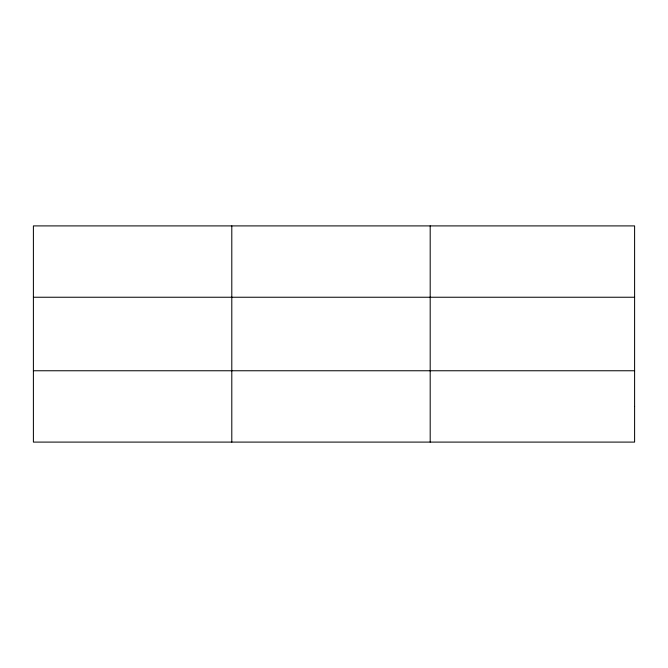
<?xml version="1.0" encoding="UTF-8"?>
<svg xmlns="http://www.w3.org/2000/svg" width="668" height="668" viewBox="0 0 668 668"><rect width="100%" height="100%" fill="white"/><g stroke="black" fill="none" stroke-linecap="round" stroke-linejoin="round"><path stroke-width="1" d="M231.796 225.901L231.796 442.099M430.192 225.901L430.192 442.099M33.4 297.243L634.6 297.243M33.4 370.757L634.6 370.757M634.6 406.428L634.6 442.099L33.4 442.099L33.4 225.901L634.6 225.901L634.6 406.428"/></g></svg>
